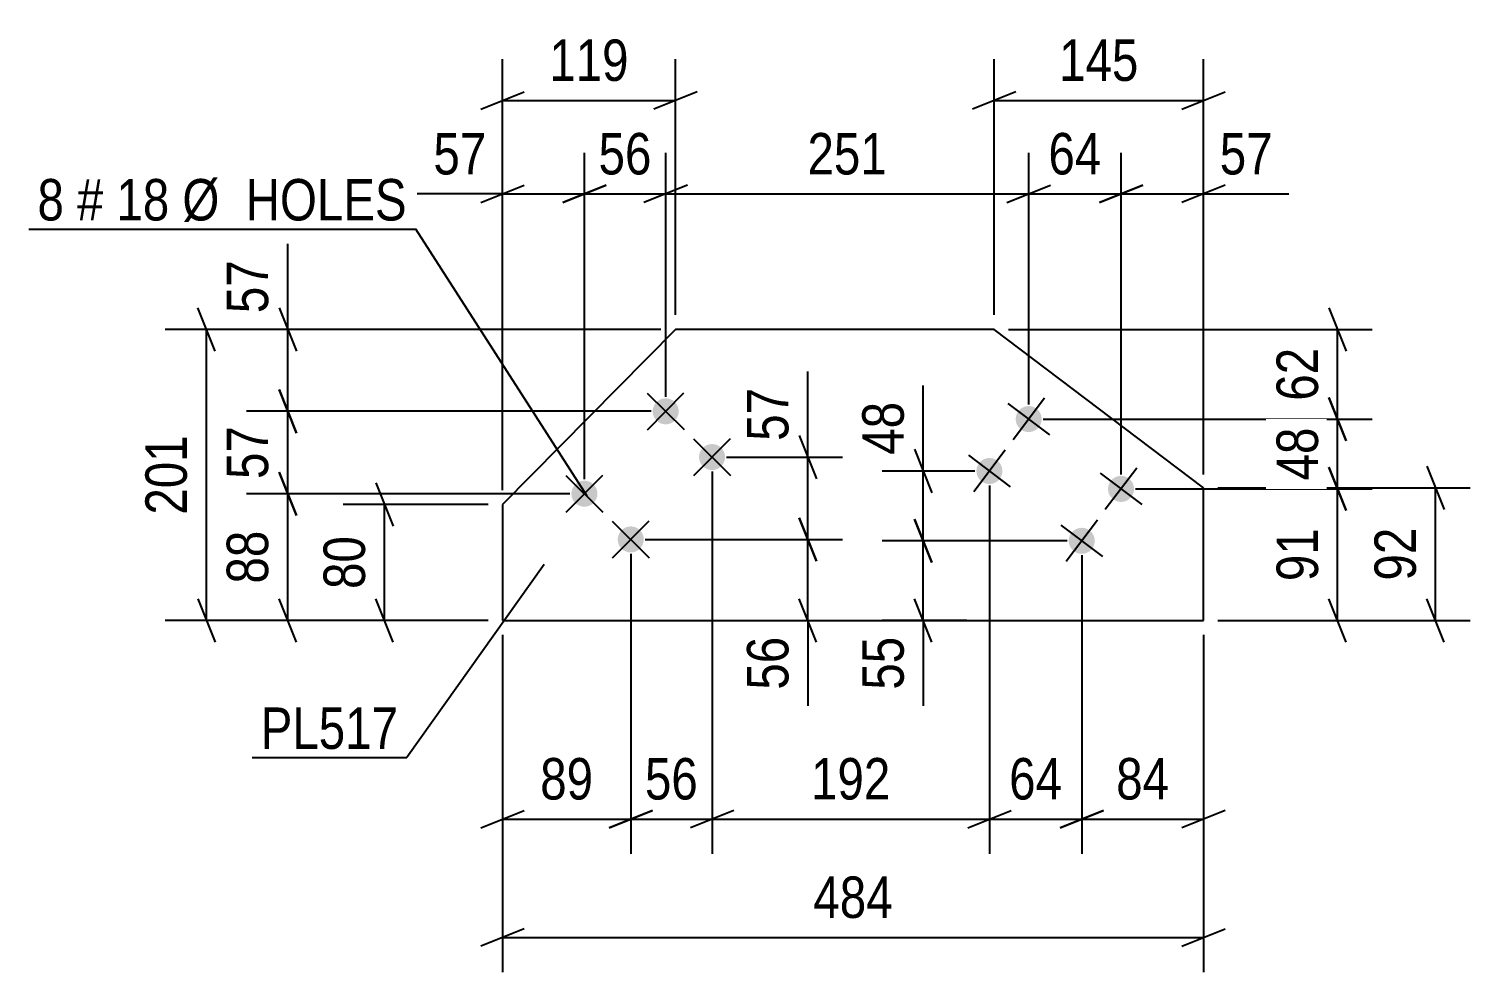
# Model space of a CAD drawing. Header units: millimetres. Extents: x 0 to 841, y 0 to 594.
# Drawn here: x 397.1 to 496.8, y 101.3 to 166.5 of the extents above; entities that cross this region are included whole.
import ezdxf

# ---------------------------------------------------------------- set-up
doc = ezdxf.new("R2010")
doc.units = ezdxf.units.MM
doc.styles.add('Arial Narrow', font='ARIALN.TTF', dxfattribs={"height": 0.2})

# ---------------------------------------------------------------- blocks, each defined once
blk = doc.blocks.new('Bolt-570369486-28168 - 28165')
at = {"linetype": 'Continuous'}
for points in [[(466.968, 139.018, -1), (465.533, 140.104, -1)], [(464.254, 135.429, -1), (462.819, 136.515, -1)], [(473.35, 134.193, -1), (471.914, 135.279, -1)], [(470.636, 130.604, -1), (469.2, 131.69, -1)]]:
    blk.add_hatch(color=1, dxfattribs=at).paths.add_polyline_path(points)
at = {"color": 1, "linetype": 'Continuous'}
for p, q in [((464.815, 140.647), (467.686, 138.476)), ((467.336, 140.997), (465.165, 138.125)), ((462.101, 137.057), (464.972, 134.886)), ((464.622, 137.407), (462.451, 134.536)), ((471.196, 135.822), (474.067, 133.651)), ((473.717, 136.172), (471.546, 133.3)), ((471.003, 132.583), (468.832, 129.711)), ((468.482, 132.232), (471.353, 130.061))]:
    blk.add_line(p, q, dxfattribs=at)
blk = doc.blocks.new('Part-570369486-28166 - 28165')
at = {"color": 2, "linetype": 'Continuous'}
for p, q in [((441.832, 145.758), (429.892, 133.657)), ((463.858, 145.758), (441.832, 145.758)), ((478.332, 134.814), (463.858, 145.758)), ((478.332, 125.643), (478.332, 134.814)), ((429.892, 133.657), (429.892, 125.643)), ((429.892, 125.643), (478.332, 125.643))]:
    blk.add_line(p, q, dxfattribs=at)
blk = doc.blocks.new('Bolt-570369486-28167 - 28165')
at = {"linetype": 'Continuous'}
for points in [[(441.795, 140.737, -1), (440.531, 139.456, -1)], [(444.998, 137.577, -1), (443.734, 136.295, -1)], [(436.176, 135.043, -1), (434.912, 133.761, -1)], [(439.379, 131.882, -1), (438.115, 130.601, -1)]]:
    blk.add_hatch(color=1, dxfattribs=at).paths.add_polyline_path(points)
at = {"color": 1, "linetype": 'Continuous'}
for p, q in [((439.882, 141.361), (442.444, 138.832)), ((439.899, 138.815), (442.427, 141.378)), ((443.085, 138.2), (445.647, 135.672)), ((443.102, 135.655), (445.63, 138.217)), ((434.263, 135.666), (436.825, 133.138)), ((434.28, 133.121), (436.808, 135.683)), ((437.466, 132.506), (440.029, 129.977)), ((437.483, 129.96), (440.011, 132.523))]:
    blk.add_line(p, q, dxfattribs=at)
blk = doc.blocks.new('StraightDimension-570369486-30886 - 28165')
at = {"color": 7, "linetype": 'Continuous'}
for p, q in [((444.366, 135.936), (444.366, 109.518)), ((438.747, 130.241), (438.747, 109.518)), ((437.247, 111.318), (440.247, 112.518)), ((438.747, 111.918), (444.366, 111.918)), ((445.866, 112.518), (442.866, 111.318))]:
    blk.add_line(p, q, dxfattribs=at)
at = {"color": 0}
blk.add_wipeout([(443.985, 112.668), (443.985, 116.868), (439.129, 116.868), (439.129, 112.668)], dxfattribs=at)
at = {"color": 3, "style": 'Arial Narrow'}
blk.add_text('56', height=2.8633, dxfattribs=at).set_placement((439.729, 113.268))
blk = doc.blocks.new('StraightDimension-570369486-30822 - 28165')
at = {"color": 7, "linetype": 'Continuous'}
for p, q in [((429.892, 134.657), (429.892, 157.969)), ((435.544, 135.402), (435.544, 157.969)), ((428.392, 154.519), (431.392, 155.719)), ((437.044, 155.719), (434.044, 154.519)), ((429.892, 155.119), (423.986, 155.119)), ((429.892, 155.119), (423.986, 155.119)), ((429.892, 155.119), (435.544, 155.119))]:
    blk.add_line(p, q, dxfattribs=at)
at = {"color": 0}
blk.add_wipeout([(429.367, 155.869), (429.367, 160.069), (424.511, 160.069), (424.511, 155.869)], dxfattribs=at)
at = {"color": 3, "style": 'Arial Narrow'}
blk.add_text('57', height=2.8633, dxfattribs=at).set_placement((425.111, 156.469))
blk = doc.blocks.new('StraightDimension-570369486-30768 - 28165')
at = {"color": 7, "linetype": 'Continuous'}
for p, q in [((414.439, 135.902), (415.639, 132.902)), ((434.544, 134.402), (412.189, 134.402)), ((415.039, 125.643), (415.039, 134.402)), ((415.639, 124.143), (414.439, 127.143)), ((428.892, 125.643), (412.189, 125.643))]:
    blk.add_line(p, q, dxfattribs=at)
at = {"color": 0}
blk.add_wipeout([(414.289, 132.451), (410.089, 132.451), (410.089, 127.594), (414.289, 127.594)], dxfattribs=at)
at = {"color": 3, "style": 'Arial Narrow'}
blk.add_text('88', height=2.8633, rotation=90.00021, dxfattribs=at).set_placement((413.689, 128.194))
blk = doc.blocks.new('StraightDimension-570369486-30885 - 28165')
at = {"color": 7, "linetype": 'Continuous'}
for p, q in [((444.366, 135.936), (444.366, 109.518)), ((463.536, 134.972), (463.536, 109.518)), ((445.866, 112.518), (442.866, 111.318)), ((444.366, 111.918), (463.536, 111.918)), ((462.036, 111.318), (465.036, 112.518))]:
    blk.add_line(p, q, dxfattribs=at)
at = {"color": 0}
blk.add_wipeout([(457.293, 112.668), (457.293, 116.868), (450.609, 116.868), (450.609, 112.668)], dxfattribs=at)
at = {"color": 3, "style": 'Arial Narrow'}
blk.add_text('192', height=2.8633, dxfattribs=at).set_placement((451.209, 113.268))
blk = doc.blocks.new('StraightDimension-570369486-30821 - 28165')
at = {"color": 7, "linetype": 'Continuous'}
for p, q in [((435.544, 135.402), (435.544, 157.969)), ((441.163, 141.097), (441.163, 157.969)), ((434.044, 154.519), (437.044, 155.719)), ((442.663, 155.719), (439.663, 154.519)), ((435.544, 155.119), (441.163, 155.119))]:
    blk.add_line(p, q, dxfattribs=at)
at = {"color": 0}
blk.add_wipeout([(440.782, 155.869), (440.782, 160.069), (435.925, 160.069), (435.925, 155.869)], dxfattribs=at)
at = {"color": 3, "style": 'Arial Narrow'}
blk.add_text('56', height=2.8633, dxfattribs=at).set_placement((436.525, 156.469))
blk = doc.blocks.new('StraightDimension-570369486-28733 - 28165')
at = {"color": 7, "linetype": 'Continuous'}
for p, q in [((429.892, 124.643), (429.892, 101.333)), ((478.332, 124.643), (478.332, 101.333)), ((431.392, 104.333), (428.392, 103.133)), ((429.892, 103.733), (478.332, 103.733)), ((476.832, 103.133), (479.832, 104.333))]:
    blk.add_line(p, q, dxfattribs=at)
at = {"color": 0}
blk.add_wipeout([(457.454, 104.483), (457.454, 108.683), (450.77, 108.683), (450.77, 104.483)], dxfattribs=at)
at = {"color": 3, "style": 'Arial Narrow'}
blk.add_text('484', height=2.8633, dxfattribs=at).set_placement((451.37, 105.083))
blk = doc.blocks.new('StraightDimension-570369486-30797 - 28165')
at = {"color": 7, "linetype": 'Continuous'}
for p, q in [((486.993, 136.236), (488.193, 133.236)), ((473.632, 134.736), (489.993, 134.736)), ((487.593, 125.643), (487.593, 134.736)), ((488.193, 124.143), (486.993, 127.143)), ((479.332, 125.643), (489.993, 125.643))]:
    blk.add_line(p, q, dxfattribs=at)
at = {"color": 0}
blk.add_wipeout([(486.843, 132.618), (482.643, 132.618), (482.644, 127.761), (486.844, 127.761)], dxfattribs=at)
at = {"color": 3, "style": 'Arial Narrow'}
blk.add_text('91', height=2.8633, rotation=90.00021, dxfattribs=at).set_placement((486.243, 128.361))
blk = doc.blocks.new('StraightDimension-570369486-28725 - 28165')
at = {"color": 7, "linetype": 'Continuous'}
for p, q in [((463.858, 146.758), (463.858, 164.433)), ((478.332, 135.814), (478.332, 164.433)), ((465.358, 162.183), (462.358, 160.983)), ((463.858, 161.583), (478.332, 161.583)), ((476.832, 160.983), (479.832, 162.183))]:
    blk.add_line(p, q, dxfattribs=at)
at = {"color": 0}
blk.add_wipeout([(474.437, 162.333), (474.437, 166.533), (467.753, 166.533), (467.753, 162.333)], dxfattribs=at)
at = {"color": 3, "style": 'Arial Narrow'}
blk.add_text('145', height=2.8633, dxfattribs=at).set_placement((468.353, 162.933))
blk = doc.blocks.new('StraightDimension-570369486-28729 - 28165')
at = {"color": 7, "linetype": 'Continuous'}
for p, q in [((429.892, 134.657), (429.892, 164.433)), ((441.832, 146.758), (441.832, 164.433)), ((428.392, 160.983), (431.392, 162.183)), ((429.892, 161.583), (441.832, 161.583)), ((443.332, 162.183), (440.332, 160.983))]:
    blk.add_line(p, q, dxfattribs=at)
at = {"color": 0}
blk.add_wipeout([(439.204, 162.333), (439.204, 166.533), (432.52, 166.533), (432.52, 162.333)], dxfattribs=at)
at = {"color": 3, "style": 'Arial Narrow'}
blk.add_text('119', height=2.8633, dxfattribs=at).set_placement((433.12, 162.933))
blk = doc.blocks.new('StraightDimension-570369486-28737 - 28165')
at = {"color": 7, "linetype": 'Continuous'}
for p, q in [((493.76, 136.314), (494.96, 133.314)), ((479.332, 134.814), (496.76, 134.814)), ((494.36, 125.643), (494.36, 134.814)), ((494.96, 124.143), (493.76, 127.143)), ((479.332, 125.643), (496.76, 125.643))]:
    blk.add_line(p, q, dxfattribs=at)
at = {"color": 0}
blk.add_wipeout([(493.61, 132.657), (489.41, 132.657), (489.41, 127.8), (493.61, 127.8)], dxfattribs=at)
at = {"color": 3, "style": 'Arial Narrow'}
blk.add_text('92', height=2.8633, rotation=90.00021, dxfattribs=at).set_placement((493.01, 128.4))
blk = doc.blocks.new('StraightDimension-570369486-28743 - 28165')
at = {"color": 7, "linetype": 'Continuous'}
for p, q in [((421.13, 135.157), (422.33, 132.157)), ((428.892, 133.657), (418.88, 133.657)), ((421.73, 125.643), (421.73, 133.657)), ((422.33, 124.143), (421.13, 127.143)), ((428.892, 125.643), (418.88, 125.643))]:
    blk.add_line(p, q, dxfattribs=at)
at = {"color": 0}
blk.add_wipeout([(420.98, 132.078), (416.78, 132.078), (416.78, 127.222), (420.98, 127.222)], dxfattribs=at)
at = {"color": 3, "style": 'Arial Narrow'}
blk.add_text('80', height=2.8633, rotation=90.00021, dxfattribs=at).set_placement((420.38, 127.822))
blk = doc.blocks.new('StraightDimension-570369486-28819 - 28165')
at = {"color": 7, "linetype": 'Continuous'}
for p, q in [((410.019, 144.258), (408.819, 147.258)), ((440.832, 145.758), (406.569, 145.758)), ((409.419, 125.643), (409.419, 145.758)), ((408.819, 127.143), (410.019, 124.143)), ((428.892, 125.643), (406.569, 125.643))]:
    blk.add_line(p, q, dxfattribs=at)
at = {"color": 0}
blk.add_wipeout([(408.669, 139.043), (404.469, 139.043), (404.469, 132.358), (408.669, 132.358)], dxfattribs=at)
at = {"color": 3, "style": 'Arial Narrow'}
blk.add_text('201', height=2.8633, rotation=90.00021, dxfattribs=at).set_placement((408.069, 132.958))
blk = doc.blocks.new('StraightDimension-570369486-30766 - 28165')
at = {"color": 7, "linetype": 'Continuous'}
for p, q in [((415.039, 145.758), (415.039, 151.664)), ((415.039, 145.758), (415.039, 151.664)), ((414.439, 147.258), (415.639, 144.258)), ((440.832, 145.758), (412.189, 145.758)), ((415.039, 140.097), (415.039, 145.758)), ((415.639, 138.597), (414.439, 141.597)), ((440.163, 140.097), (412.189, 140.097))]:
    blk.add_line(p, q, dxfattribs=at)
at = {"color": 0}
blk.add_wipeout([(414.289, 151.139), (410.089, 151.139), (410.089, 146.283), (414.289, 146.283)], dxfattribs=at)
at = {"color": 3, "style": 'Arial Narrow'}
blk.add_text('57', height=2.8633, rotation=90.00021, dxfattribs=at).set_placement((413.689, 146.883))
blk = doc.blocks.new('StraightDimension-570369486-30767 - 28165')
at = {"color": 7, "linetype": 'Continuous'}
for p, q in [((414.439, 141.597), (415.639, 138.597)), ((440.163, 140.097), (412.189, 140.097)), ((415.039, 134.402), (415.039, 140.097)), ((415.639, 132.902), (414.439, 135.902)), ((434.544, 134.402), (412.189, 134.402))]:
    blk.add_line(p, q, dxfattribs=at)
at = {"color": 0}
blk.add_wipeout([(414.289, 139.677), (410.089, 139.677), (410.089, 134.821), (414.289, 134.821)], dxfattribs=at)
at = {"color": 3, "style": 'Arial Narrow'}
blk.add_text('57', height=2.8633, rotation=90.00021, dxfattribs=at).set_placement((413.689, 135.421))
blk = doc.blocks.new('StraightDimension-570369486-30795 - 28165')
at = {"color": 7, "linetype": 'Continuous'}
for p, q in [((486.993, 147.258), (488.193, 144.258)), ((464.858, 145.758), (489.993, 145.758)), ((487.593, 139.561), (487.593, 145.758)), ((488.193, 138.061), (486.993, 141.061)), ((467.25, 139.561), (489.993, 139.561))]:
    blk.add_line(p, q, dxfattribs=at)
at = {"color": 0}
blk.add_wipeout([(486.843, 145.088), (482.643, 145.088), (482.644, 140.231), (486.844, 140.232)], dxfattribs=at)
at = {"color": 3, "style": 'Arial Narrow'}
blk.add_text('62', height=2.8633, rotation=90.00021, dxfattribs=at).set_placement((486.243, 140.831))
blk = doc.blocks.new('StraightDimension-570369486-30796 - 28165')
at = {"color": 7, "linetype": 'Continuous'}
for p, q in [((486.993, 141.061), (488.193, 138.061)), ((467.25, 139.561), (489.993, 139.561)), ((487.593, 134.736), (487.593, 139.561)), ((488.193, 133.236), (486.993, 136.236)), ((473.632, 134.736), (489.993, 134.736))]:
    blk.add_line(p, q, dxfattribs=at)
at = {"color": 0}
blk.add_wipeout([(486.843, 139.577), (482.643, 139.577), (482.644, 134.721), (486.844, 134.721)], dxfattribs=at)
at = {"color": 3, "style": 'Arial Narrow'}
blk.add_text('48', height=2.8633, rotation=90.00021, dxfattribs=at).set_placement((486.243, 135.321))
blk = doc.blocks.new('StraightDimension-570369486-30818 - 28165')
at = {"color": 7, "linetype": 'Continuous'}
for p, q in [((472.632, 135.736), (472.632, 157.969)), ((478.332, 135.736), (478.332, 157.969)), ((471.132, 154.519), (474.132, 155.719)), ((479.832, 155.719), (476.832, 154.519)), ((472.632, 155.119), (478.332, 155.119)), ((478.332, 155.119), (484.238, 155.119)), ((478.332, 155.119), (484.238, 155.119))]:
    blk.add_line(p, q, dxfattribs=at)
at = {"color": 0}
blk.add_wipeout([(483.713, 155.869), (483.713, 160.069), (478.857, 160.069), (478.857, 155.869)], dxfattribs=at)
at = {"color": 3, "style": 'Arial Narrow'}
blk.add_text('57', height=2.8633, dxfattribs=at).set_placement((479.457, 156.469))
blk = doc.blocks.new('StraightDimension-570369486-30883 - 28165')
at = {"color": 7, "linetype": 'Continuous'}
for p, q in [((469.918, 130.147), (469.918, 109.518)), ((478.332, 124.643), (478.332, 109.518)), ((468.418, 111.318), (471.418, 112.518)), ((469.918, 111.918), (478.332, 111.918)), ((479.832, 112.518), (476.832, 111.318))]:
    blk.add_line(p, q, dxfattribs=at)
at = {"color": 0}
blk.add_wipeout([(476.553, 112.668), (476.553, 116.868), (471.697, 116.868), (471.697, 112.668)], dxfattribs=at)
at = {"color": 3, "style": 'Arial Narrow'}
blk.add_text('84', height=2.8633, dxfattribs=at).set_placement((472.297, 113.268))
blk = doc.blocks.new('StraightDimension-570369486-30819 - 28165')
at = {"color": 7, "linetype": 'Continuous'}
for p, q in [((466.25, 140.561), (466.25, 157.969)), ((472.632, 135.736), (472.632, 157.969)), ((464.75, 154.519), (467.75, 155.719)), ((474.132, 155.719), (471.132, 154.519)), ((466.25, 155.119), (472.632, 155.119))]:
    blk.add_line(p, q, dxfattribs=at)
at = {"color": 0}
blk.add_wipeout([(471.869, 155.869), (471.869, 160.069), (467.013, 160.069), (467.013, 155.869)], dxfattribs=at)
at = {"color": 3, "style": 'Arial Narrow'}
blk.add_text('64', height=2.8633, dxfattribs=at).set_placement((467.613, 156.469))
blk = doc.blocks.new('StraightDimension-570369486-30884 - 28165')
at = {"color": 7, "linetype": 'Continuous'}
for p, q in [((463.536, 134.972), (463.536, 109.518)), ((469.918, 130.147), (469.918, 109.518)), ((462.036, 111.318), (465.036, 112.518)), ((463.536, 111.918), (469.918, 111.918)), ((471.418, 112.518), (468.418, 111.318))]:
    blk.add_line(p, q, dxfattribs=at)
at = {"color": 0}
blk.add_wipeout([(469.155, 112.668), (469.155, 116.868), (464.299, 116.868), (464.299, 112.668)], dxfattribs=at)
at = {"color": 3, "style": 'Arial Narrow'}
blk.add_text('64', height=2.8633, dxfattribs=at).set_placement((464.899, 113.268))
blk = doc.blocks.new('StraightDimension-570369486-30820 - 28165')
at = {"color": 7, "linetype": 'Continuous'}
for p, q in [((441.163, 141.097), (441.163, 157.969)), ((466.25, 140.561), (466.25, 157.969)), ((442.663, 155.719), (439.663, 154.519)), ((464.75, 154.519), (467.75, 155.719)), ((441.163, 155.119), (466.25, 155.119))]:
    blk.add_line(p, q, dxfattribs=at)
at = {"color": 0}
blk.add_wipeout([(457.049, 155.869), (457.049, 160.069), (450.364, 160.069), (450.364, 155.869)], dxfattribs=at)
at = {"color": 3, "style": 'Arial Narrow'}
blk.add_text('251', height=2.8633, dxfattribs=at).set_placement((450.964, 156.469))
blk = doc.blocks.new('StraightDimension-570369486-30887 - 28165')
at = {"color": 7, "linetype": 'Continuous'}
for p, q in [((438.747, 130.241), (438.747, 109.518)), ((429.892, 124.643), (429.892, 109.518)), ((428.392, 111.318), (431.392, 112.518)), ((429.892, 111.918), (438.747, 111.918)), ((440.247, 112.518), (437.247, 111.318))]:
    blk.add_line(p, q, dxfattribs=at)
at = {"color": 0}
blk.add_wipeout([(436.748, 112.668), (436.748, 116.868), (431.892, 116.868), (431.892, 112.668)], dxfattribs=at)
at = {"color": 3, "style": 'Arial Narrow'}
blk.add_text('89', height=2.8633, dxfattribs=at).set_placement((432.492, 113.268))
blk = doc.blocks.new('StraightDimension-570369486-30920 - 28165')
at = {"color": 7, "linetype": 'Continuous'}
for p, q in [((450.993, 136.936), (450.993, 142.842)), ((450.993, 136.936), (450.993, 142.842)), ((450.393, 138.436), (451.593, 135.436)), ((445.366, 136.936), (453.393, 136.936)), ((450.993, 131.241), (450.993, 136.936)), ((451.593, 129.741), (450.393, 132.741)), ((439.747, 131.241), (453.393, 131.241))]:
    blk.add_line(p, q, dxfattribs=at)
at = {"color": 0}
blk.add_wipeout([(450.243, 142.317), (446.043, 142.317), (446.043, 137.461), (450.243, 137.461)], dxfattribs=at)
at = {"color": 3, "style": 'Arial Narrow'}
blk.add_text('57', height=2.8633, rotation=90.00021, dxfattribs=at).set_placement((449.643, 138.061))
blk = doc.blocks.new('StraightDimension-570369486-30921 - 28165')
at = {"color": 7, "linetype": 'Continuous'}
for p, q in [((450.393, 132.741), (451.593, 129.741)), ((439.747, 131.241), (453.393, 131.241)), ((450.993, 125.643), (450.993, 131.241)), ((451.593, 124.143), (450.393, 127.143)), ((439.747, 125.643), (453.393, 125.643)), ((450.993, 125.643), (450.993, 119.737)), ((450.993, 125.643), (450.993, 119.737))]:
    blk.add_line(p, q, dxfattribs=at)
at = {"color": 0}
blk.add_wipeout([(450.243, 125.118), (446.043, 125.118), (446.043, 120.262), (450.243, 120.262)], dxfattribs=at)
at = {"color": 3, "style": 'Arial Narrow'}
blk.add_text('56', height=2.8633, rotation=90.00021, dxfattribs=at).set_placement((449.643, 120.862))
blk = doc.blocks.new('StraightDimension-570369486-30944 - 28165')
at = {"color": 7, "linetype": 'Continuous'}
for p, q in [((458.963, 135.972), (458.963, 141.878)), ((458.963, 135.972), (458.963, 141.878)), ((458.363, 137.472), (459.563, 134.472)), ((462.536, 135.972), (456.113, 135.972)), ((458.963, 131.147), (458.963, 135.972)), ((459.563, 129.647), (458.363, 132.647)), ((468.918, 131.147), (456.113, 131.147))]:
    blk.add_line(p, q, dxfattribs=at)
at = {"color": 0}
blk.add_wipeout([(458.213, 141.353), (454.013, 141.353), (454.013, 136.497), (458.213, 136.497)], dxfattribs=at)
at = {"color": 3, "style": 'Arial Narrow'}
blk.add_text('48', height=2.8633, rotation=90.00021, dxfattribs=at).set_placement((457.613, 137.097))
blk = doc.blocks.new('StraightDimension-570369486-30945 - 28165')
at = {"color": 7, "linetype": 'Continuous'}
for p, q in [((458.363, 132.647), (459.563, 129.647)), ((468.918, 131.147), (456.113, 131.147)), ((458.963, 125.643), (458.963, 131.147)), ((459.563, 124.143), (458.363, 127.143)), ((461.979, 125.643), (456.113, 125.643)), ((458.963, 125.643), (458.963, 119.737)), ((458.963, 125.643), (458.963, 119.737))]:
    blk.add_line(p, q, dxfattribs=at)
at = {"color": 0}
blk.add_wipeout([(458.213, 125.118), (454.013, 125.118), (454.013, 120.262), (458.213, 120.262)], dxfattribs=at)
at = {"color": 3, "style": 'Arial Narrow'}
blk.add_text('55', height=2.8633, rotation=90.00021, dxfattribs=at).set_placement((457.613, 120.862))
blk = doc.blocks.new('MarkSet-570369486-30872 - 28165')
at = {"color": 7, "linetype": 'Continuous'}
for p in [(397.149, 152.687), (435.744, 134.243)]:
    blk.add_line(p, (423.889, 152.687), dxfattribs=at)
at = {"color": 0}
for points in [[(399.577, 153.287), (399.577, 156.287), (397.749, 156.287), (397.749, 153.287)], [(402.305, 153.287), (402.305, 156.287), (400.477, 156.287), (400.477, 153.287)], [(406.862, 153.287), (406.862, 156.287), (403.205, 156.287), (403.205, 153.287)], [(423.289, 153.287), (423.289, 156.287), (407.762, 156.287), (407.762, 153.287)]]:
    blk.add_wipeout(points, dxfattribs=at)
for points in [[(399.577, 153.287), (399.577, 156.287), (397.749, 156.287), (397.749, 153.287)], [(402.305, 153.287), (402.305, 156.287), (400.477, 156.287), (400.477, 153.287)], [(406.862, 153.287), (406.862, 156.287), (403.205, 156.287), (403.205, 153.287)], [(423.289, 153.287), (423.289, 156.287), (407.762, 156.287), (407.762, 153.287)]]:
    blk.add_wipeout(points, dxfattribs=at)
at = {"color": 3, "style": 'Arial Narrow'}
for s, height, p in [('8', 2.863, (397.749, 153.287)), ('#', 2.863, (400.477, 153.287)), ('18', 2.8633, (403.205, 153.287)), ('Ø  HOLES', 2.8633, (407.762, 153.287))]:
    blk.add_text(s, height=height, dxfattribs=at).set_placement(p)
blk = doc.blocks.new('Mark-570369486-28875 - 28165')
at = {"color": 30, "linetype": 'Continuous'}
for p in [(432.761, 129.519), (412.575, 116.164)]:
    blk.add_line(p, (423.279, 116.164), dxfattribs=at)
at = {"color": 0}
blk.add_wipeout([(422.679, 116.764), (422.679, 119.764), (413.175, 119.764), (413.175, 116.764)], dxfattribs=at)
blk.add_wipeout([(422.679, 116.764), (422.679, 119.764), (413.175, 119.764), (413.175, 116.764)], dxfattribs=at)
at = {"color": 3, "style": 'Arial Narrow'}
blk.add_text('PL517', height=2.8633, dxfattribs=at).set_placement((413.175, 116.764))

msp = doc.modelspace()

# ---------------------------------------------------------------- block references
for name in ['Part-570369486-28166 - 28165', 'Bolt-570369486-28167 - 28165', 'Bolt-570369486-28168 - 28165']:
    msp.add_blockref(name, (0, 0))

# ---------------------------------------------------------------- next in the draw order: block references
msp.add_blockref('StraightDimension-570369486-30886 - 28165', (0, 0))

# ---------------------------------------------------------------- next in the draw order: block references
for name in ['StraightDimension-570369486-30822 - 28165', 'StraightDimension-570369486-30885 - 28165']:
    msp.add_blockref(name, (0, 0))

# ---------------------------------------------------------------- next in the draw order: block references
msp.add_blockref('StraightDimension-570369486-30768 - 28165', (0, 0))

# ---------------------------------------------------------------- next in the draw order: block references
for name in ['StraightDimension-570369486-30821 - 28165', 'StraightDimension-570369486-28733 - 28165']:
    msp.add_blockref(name, (0, 0))

# ---------------------------------------------------------------- next in the draw order: block references
for name in ['StraightDimension-570369486-28729 - 28165', 'StraightDimension-570369486-30797 - 28165']:
    msp.add_blockref(name, (0, 0))

# ---------------------------------------------------------------- next in the draw order: block references
for name in ['StraightDimension-570369486-28725 - 28165', 'StraightDimension-570369486-28743 - 28165']:
    msp.add_blockref(name, (0, 0))

# ---------------------------------------------------------------- next in the draw order: block references
for name in ['StraightDimension-570369486-28819 - 28165', 'StraightDimension-570369486-30795 - 28165', 'StraightDimension-570369486-28737 - 28165']:
    msp.add_blockref(name, (0, 0))

# ---------------------------------------------------------------- next in the draw order: block references
for name in ['StraightDimension-570369486-30766 - 28165', 'StraightDimension-570369486-30796 - 28165', 'StraightDimension-570369486-30887 - 28165', 'StraightDimension-570369486-30883 - 28165']:
    msp.add_blockref(name, (0, 0))

# ---------------------------------------------------------------- next in the draw order: block references
for name in ['StraightDimension-570369486-30818 - 28165', 'StraightDimension-570369486-30767 - 28165', 'StraightDimension-570369486-30884 - 28165', 'Mark-570369486-28875 - 28165']:
    msp.add_blockref(name, (0, 0))

# ---------------------------------------------------------------- next in the draw order: block references
for name in ['StraightDimension-570369486-30819 - 28165', 'MarkSet-570369486-30872 - 28165']:
    msp.add_blockref(name, (0, 0))

# ---------------------------------------------------------------- next in the draw order: block references
msp.add_blockref('StraightDimension-570369486-30820 - 28165', (0, 0))

# ---------------------------------------------------------------- next in the draw order: block references
for name in ['StraightDimension-570369486-30920 - 28165', 'StraightDimension-570369486-30944 - 28165']:
    msp.add_blockref(name, (0, 0))

# ---------------------------------------------------------------- next in the draw order: block references
for name in ['StraightDimension-570369486-30921 - 28165', 'StraightDimension-570369486-30945 - 28165']:
    msp.add_blockref(name, (0, 0))

doc.saveas('drawing.dxf')
